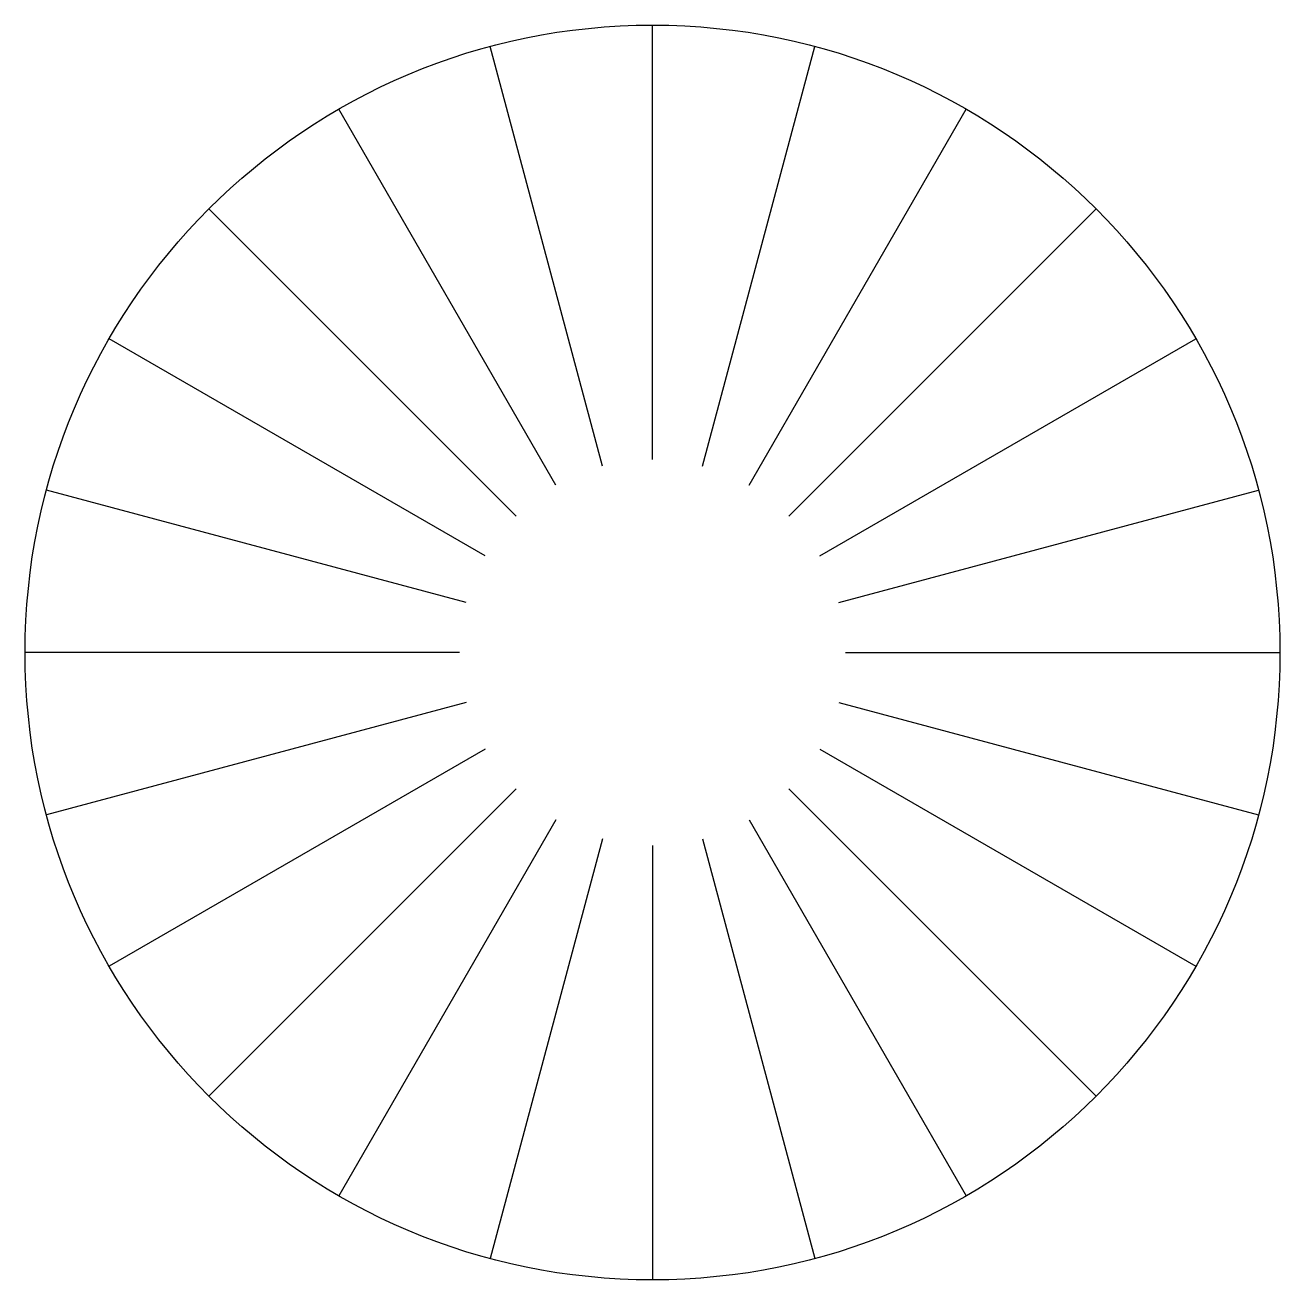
# Model space of a CAD drawing. Header units: metres. Extents: x -0.65 to 0.65, y -0.65 to 0.65.
import ezdxf

# ---------------------------------------------------------------- set-up
doc = ezdxf.new("R2010")
doc.units = ezdxf.units.M
doc.layers.add('XARCH-PLAN', color=2, linetype='Continuous')

# ---------------------------------------------------------------- blocks, each defined once
blk = doc.blocks.new('XA-Cypress')
for p, q in [((0, 0.2), (0, 0.65)), ((-0.0518, 0.1932), (-0.1682, 0.6279)), ((0.0518, 0.1932), (0.1682, 0.6279)), ((-0.1, 0.1732), (-0.325, 0.5629)), ((0.1, 0.1732), (0.325, 0.5629)), ((-0.1414, 0.1414), (-0.4596, 0.4596)), ((0.1414, 0.1414), (0.4596, 0.4596)), ((-0.1732, 0.1), (-0.5629, 0.325)), ((0.1732, 0.1), (0.5629, 0.325)), ((-0.1932, 0.0518), (-0.6279, 0.1682)), ((0.1932, 0.0518), (0.6279, 0.1682)), ((-0.2, 0), (-0.65, 0)), ((0.2, 0), (0.65, 0)), ((-0.1932, -0.0518), (-0.6279, -0.1682)), ((0.1932, -0.0518), (0.6279, -0.1682)), ((-0.1732, -0.1), (-0.5629, -0.325)), ((0.1732, -0.1), (0.5629, -0.325)), ((-0.1414, -0.1414), (-0.4596, -0.4596)), ((0.1414, -0.1414), (0.4596, -0.4596)), ((-0.1, -0.1732), (-0.325, -0.5629)), ((0.1, -0.1732), (0.325, -0.5629)), ((-0.0518, -0.1932), (-0.1682, -0.6279)), ((0.0518, -0.1932), (0.1682, -0.6279)), ((0, -0.2), (0, -0.65))]:
    blk.add_line(p, q)
blk.add_circle((0, 0), 0.65)

msp = doc.modelspace()

# ---------------------------------------------------------------- block references
at = {"layer": 'XARCH-PLAN'}
msp.add_blockref('XA-Cypress', (0, 0), dxfattribs=at)

doc.saveas('drawing.dxf')
